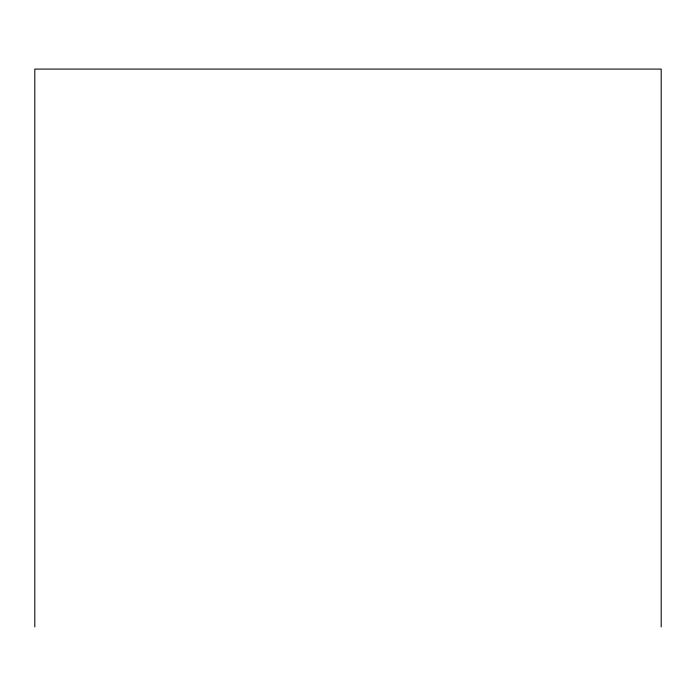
<?xml version="1.0" encoding="UTF-8"?>
<svg xmlns="http://www.w3.org/2000/svg" width="696" height="696" viewBox="0 0 696 696"><rect width="100%" height="100%" fill="white"/><g stroke="black" fill="none" stroke-linecap="round" stroke-linejoin="round"><path stroke-width="1.04" d="M661.2 626.913L661.2 69.087L34.8 69.087L34.8 626.913"/></g></svg>
